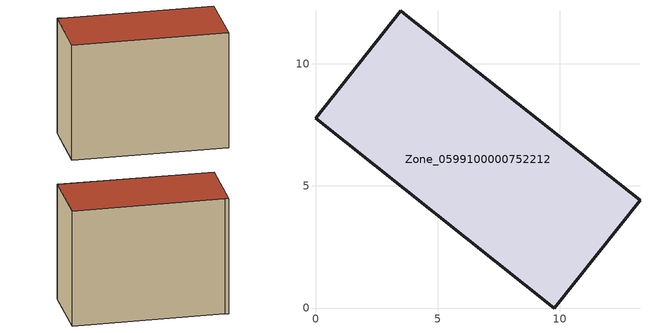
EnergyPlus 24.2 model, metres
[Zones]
Zone_0599100000752212
 floor ground (C_G): 0,7.78 3.49,12.16 3.74,11.96 13.28,4.41 9.77,0 z0.46
 wall outside (C_F): 9.77,0 13.28,4.41 3.74,11.96 3.49,12.16 0,7.78 9.77,0 z0.46:10.14
 roof outside (C_R): 3.49,12.16 0,7.78 9.77,0 13.28,4.41 3.74,11.96 z10.14
[BUILDING]
Pand.0599100000752212: North Axis=0; Terrain=City; Loads Convergence Tolerance Value=0.04; Temperature Convergence Tolerance Value=0.4; Solar Distribution=FullExterior; Maximum Number of Warmup Days=25; Minimum Number of Warmup Days=1
[Site:Location]
Rotterdam.The.Hague.AP_ZH_NLD Design_Conditions: Latitude=51.96; Longitude=4.45; Time Zone=1; Elevation=-4.5
[SITE:GROUNDTEMPERATURE:BUILDINGSURFACE]
18, 18, 18, 18, 18, 18, 18, 18, 18, 18, 18, 18
[MATERIAL] Thermal Absorptance=0.9; Solar Absorptance=0.7; Visible Absorptance=0.7
Name | Roughness | Thickness | Conductivity | Density | Specific Heat
G.TC.2006-2014 | MediumSmooth | 0.15 | 0.06 | 540 | 1210
F.TC.2006-2014 | Rough | 0.3 | 0.12 | 1920 | 840
R.TC.2006-2014 | MediumRough | 0.2 | 0.08 | 1500 | 1000
[CONSTRUCTION]
C_G: G.TC.2006-2014
C_F: F.TC.2006-2014
C_R: R.TC.2006-2014
[ZONE]
Zone_0599100000752212: Type=1; Multiplier=1; Ceiling Height=Autocalculate; Volume=Autocalculate; Floor Area=autocalculate; Part of Total Floor Area=Yes
[ZONEINFILTRATION:DESIGNFLOWRATE]
Infil_Zone_0599100000752212: Zone or ZoneList or Space or SpaceList=Zone_0599100000752212; Schedule=AlwaysOn; Design Flow Rate Calculation Method=Flow/Area; Flow Rate per Floor Area=0.0015; Constant Term Coefficient=1; Temperature Term Coefficient=0; Velocity Term Coefficient=0; Velocity Squared Term Coefficient=0
[HVACTEMPLATE:ZONE:IDEALLOADSAIRSYSTEM]
Zone_0599100000752212: Maximum Heating Supply Air Temperature=50; Minimum Cooling Supply Air Temperature=13; Maximum Heating Supply Air Humidity Ratio=0.0156; Minimum Cooling Supply Air Humidity Ratio=0.0077; Heating Limit=NoLimit; Cooling Limit=NoLimit; Dehumidification Control Type=ConstantSensibleHeatRatio; Cooling Sensible Heat Ratio=0.7; Dehumidification Setpoint=60; Humidification Control Type=None; Humidification Setpoint=30; Outdoor Air Method=None; Outdoor Air Flow Rate per Person=0.00944; Outdoor Air Flow Rate per Zone Floor Area=0; Outdoor Air Flow Rate per Zone=0; Demand Controlled Ventilation Type=None; Outdoor Air Economizer Type=NoEconomizer; Heat Recovery Type=None; Sensible Heat Recovery Effectiveness=0.7; Latent Heat Recovery Effectiveness=0.65
[ZONECONTROL:THERMOSTAT]
ThermostatControl_Zone_0599100000752212: Zone or ZoneList=Zone_0599100000752212; Control Type Schedule=DualSetpointControlType; Control 1=Thermostat_Zone_0599100000752212; Temperature Difference Between Cutout And Setpoint=0
[THERMOSTATSETPOINT:DUALSETPOINT]
Thermostat_Zone_0599100000752212: Heating Setpoint Temperature Schedule=HeatingSetpoint_Zone_0599100000752212; Cooling Setpoint Temperature Schedule=CoolingSetpoint_Zone_0599100000752212
[SCHEDULE:COMPACT]
HeatingSetpoint_Zone_0599100000752212: Through: 12/31, For: AllDays, Until: 24:00, 21
CoolingSetpoint_Zone_0599100000752212: Through: 12/31, For: AllDays, Until: 24:00, 24
DualSetpointControlType: Through: 12/31, For: AllDays, Until: 24:00, 4
AlwaysOn: Through: 12/31, For: AllDays, Until: 24:00, 1
